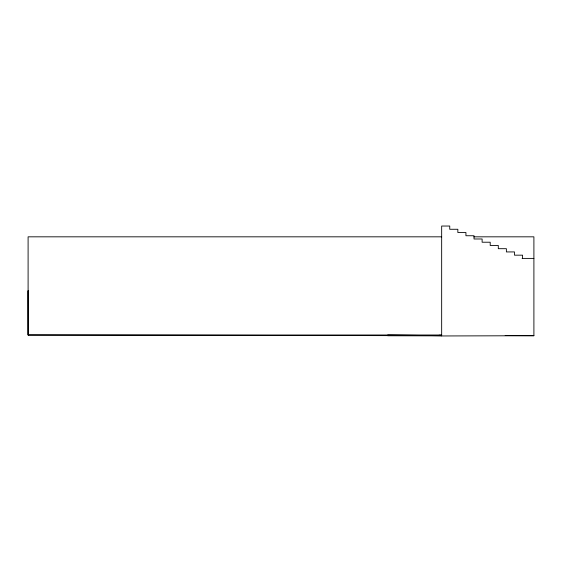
<?xml version="1.0" encoding="UTF-8"?>
<svg xmlns="http://www.w3.org/2000/svg" width="562" height="562" viewBox="0 0 562 562"><rect width="100%" height="100%" fill="white"/><g stroke="black" fill="none" stroke-linecap="round" stroke-linejoin="round"><path stroke-width="0.84" d="M28.191 290.772L28.1 335.001L441.662 335.718L387.717 335.001L387.717 335.718L441.662 335.718M473.857 236.827L533.9 236.827L533.9 335.718L441.662 335.964L441.662 226.036L449.748 226.036L449.748 229.275L457.84 229.275L457.84 232.513L465.933 232.513L465.933 235.745L474.026 235.745L474.026 238.983L482.119 238.983L482.119 242.222L490.204 242.222L490.204 245.461L498.297 245.461L498.297 248.692L506.39 248.692L506.39 251.931L514.483 251.931L514.483 255.169L522.569 255.169L522.569 258.401M441.662 236.827L28.1 236.827L28.1 335.001L441.662 335.001M522.077 258.401L533.9 258.401M28.1 290.772L28.283 335.001M505.182 335.57L533.9 335.718M439.048 335.233L441.662 335.24"/></g></svg>
